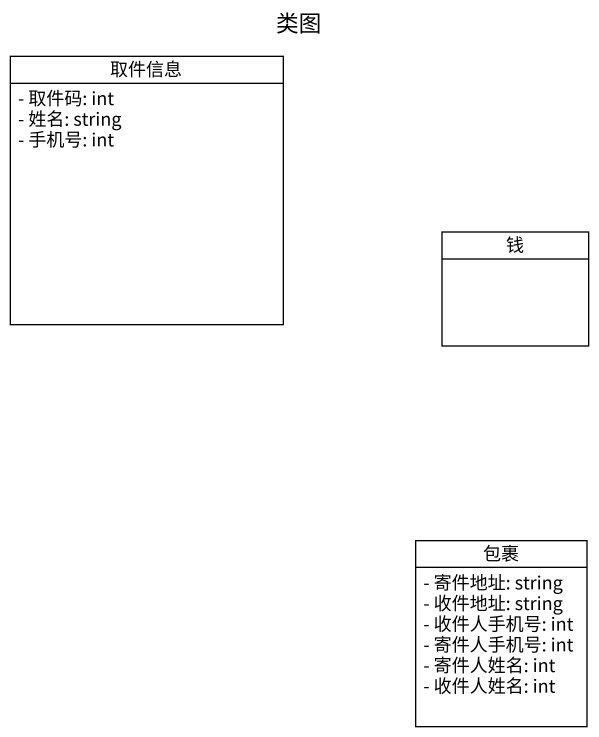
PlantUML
@startuml
title 类图
hide circle
hide empty members
skinparam classAttributeIconSize 0
class 取件信息 {
  - 取件码: int
  - 姓名: string
  - 手机号: int
}
class 钱
class 包裹 {
  - 寄件地址: string
  - 收件地址: string
  - 收件人手机号: int
  - 寄件人手机号: int
  - 寄件人姓名: int
  - 收件人姓名: int
}
@enduml
